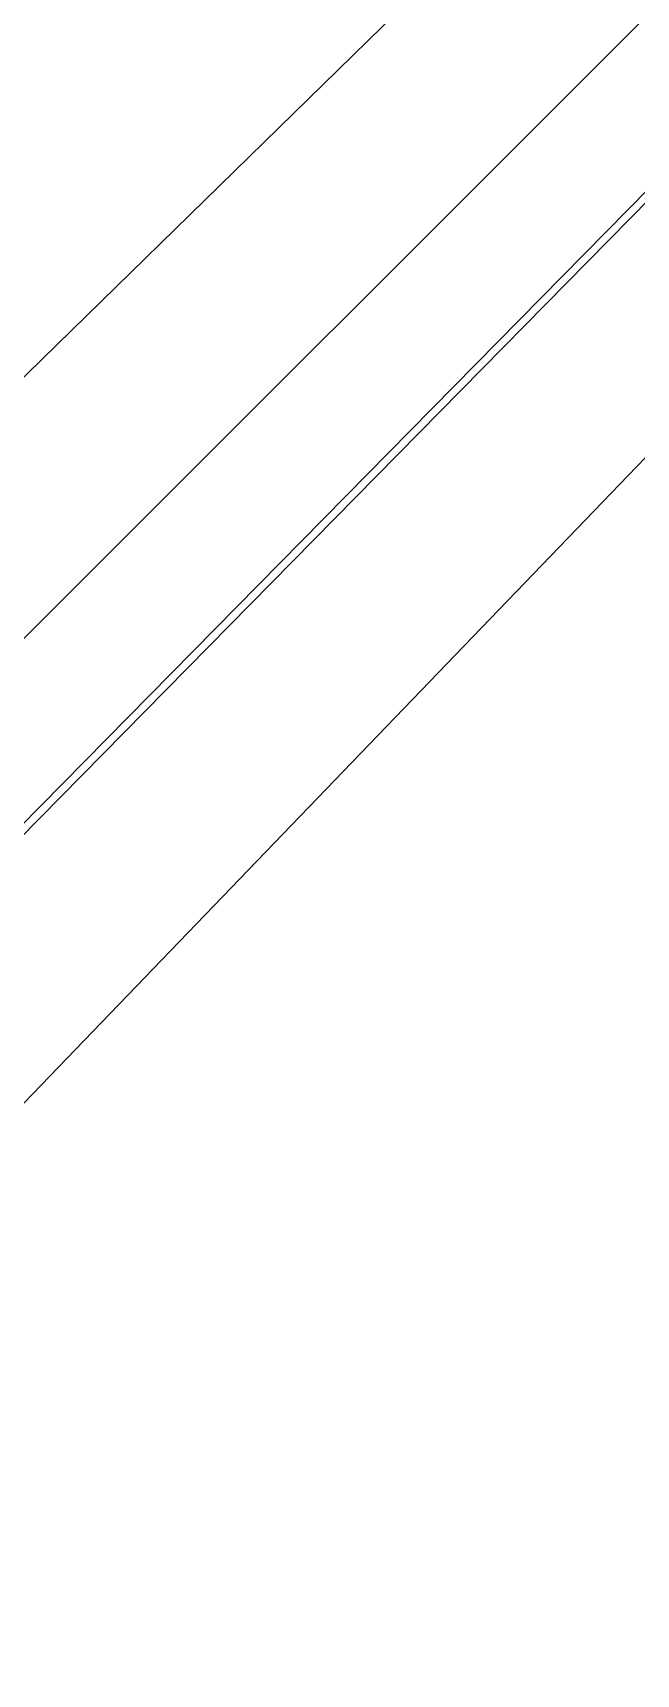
# Model space of a CAD drawing. Header units: inches. Extents: x -3 to 5437, y -3 to 5435.
# Drawn here: x 429 to 677, y 3 to 677 of the extents above; entities that cross this region are included whole.
import ezdxf

# ---------------------------------------------------------------- set-up
doc = ezdxf.new("R2010")
doc.units = ezdxf.units.IN
doc.layers.add('Bottom Solder', color=6, linetype='Continuous')
doc.layers.add('Top Solder', color=216, linetype='Continuous')

msp = doc.modelspace()

# ---------------------------------------------------------------- linework, layer by layer
at = {"layer": 'Bottom Solder'}
for p in [(0.34, 3.38), (1.88, 121.22), (199.67, 3.45), (202.21, 121.2)]:
    msp.add_line(p, (5436.9, 5435.17), dxfattribs=at)
at = {"layer": 'Top Solder'}
for p in [(0.34, 3.38), (1.88, 121.22), (197.45, 121.22), (199.67, 3.45)]:
    msp.add_line(p, (5436.9, 5435.17), dxfattribs=at)

doc.saveas('drawing.dxf')
